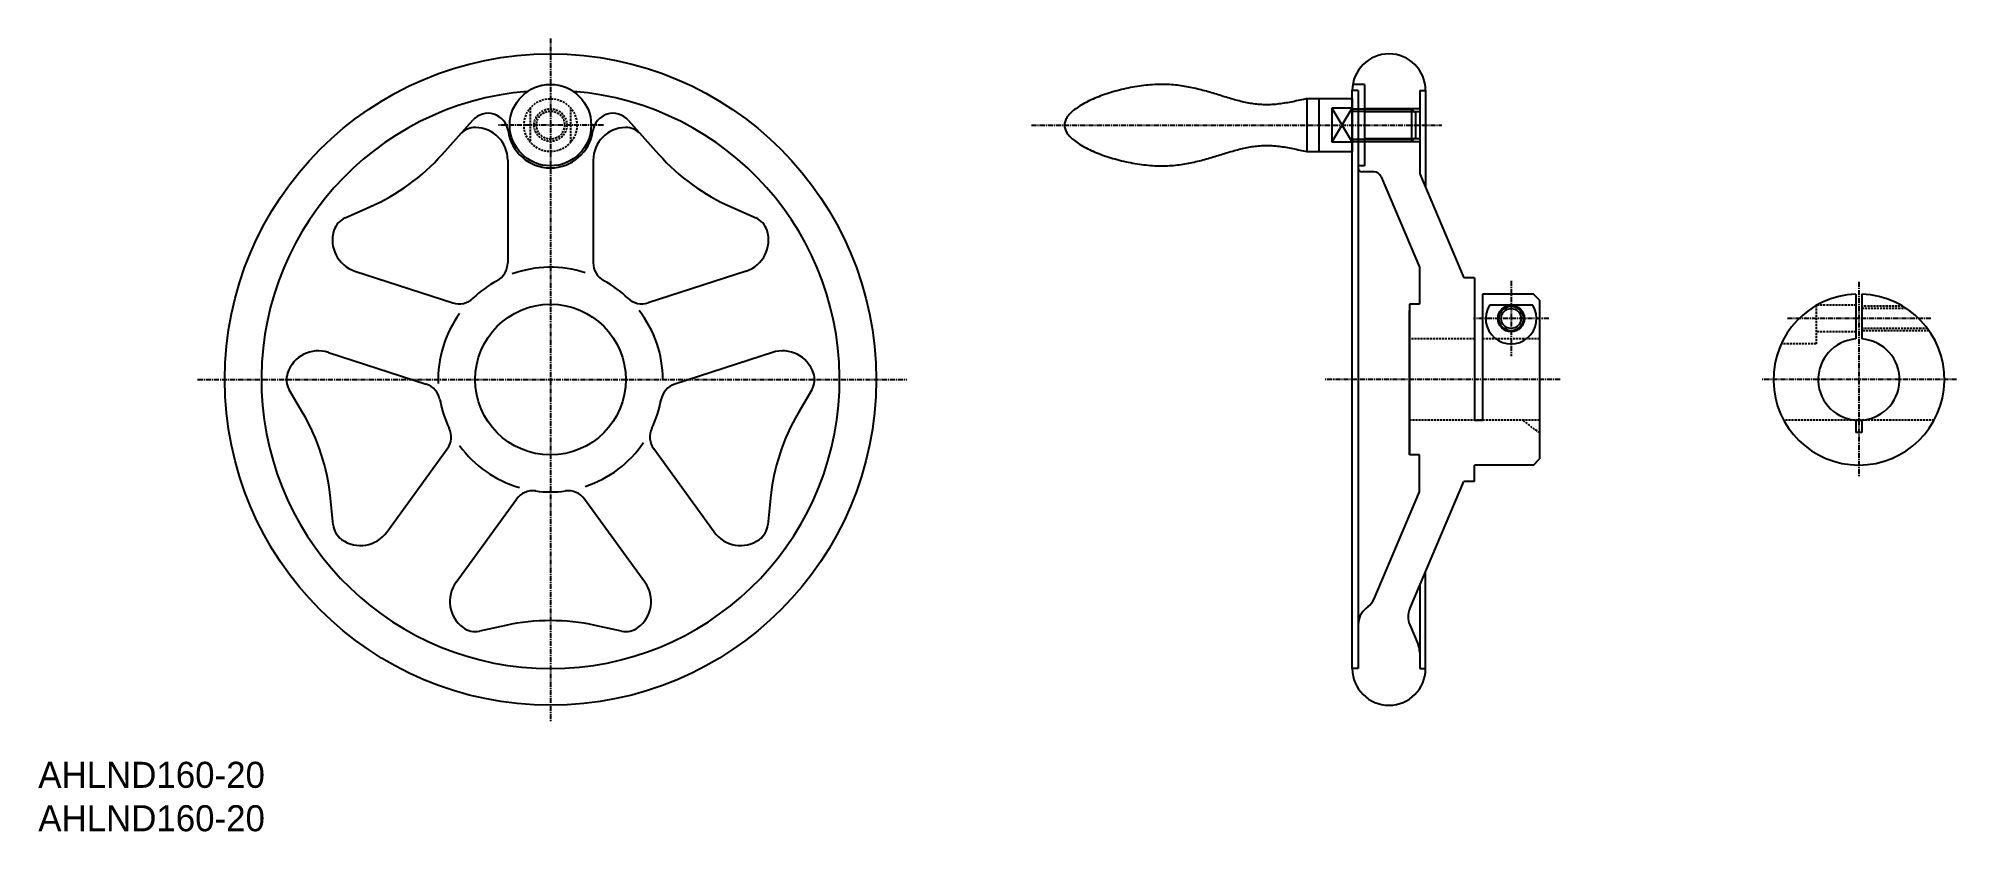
# Model space of a CAD drawing. Extents: x -41 to 431, y -41 to 154.
import ezdxf

# ---------------------------------------------------------------- set-up
doc = ezdxf.new("R2010")
doc.units = 0
doc.linetypes.add('CENTER', pattern=[2, 1.25, -0.25, 0.25, -0.25])
doc.linetypes.add('DASHED', pattern=[0.75, 0.5, -0.25])
doc.layers.get('0').update_dxf_attribs({"linetype": 'CONTINUOUS'})
doc.layers.add('CENTER', color=1, linetype='CENTER')

msp = doc.modelspace()

# ---------------------------------------------------------------- linework, layer by layer
at = {"color": 7, "linetype": 'CONTINUOUS'}
for p, q in [((283.53, 141.51), (282.08, 141.51)), ((282.08, -0.49), (282.08, 141.51)), ((285.03, 143.01), (282.21, 143.01)), ((283.53, 141.51), (283.53, -0.49)), ((285.03, 143.01), (285.03, 123.01)), ((298.64, 141.51), (300.08, 141.51)), ((298.64, 141.51), (298.64, 121.01)), ((300.08, 141.51), (300.08, 117.6)), ((270.94, 139.51), (282.08, 139.51)), ((270.94, 139.51), (270.94, 126.51)), ((273.88, 139.51), (273.88, 126.51)), ((282.08, 137.16), (277.08, 137.16)), ((277.08, 137.16), (277.08, 128.85)), ((282.08, 126.51), (282.08, 139.51)), ((282.08, 139.51), (282.08, 126.51)), ((282.08, 137.01), (296.58, 137.01)), ((296.58, 137.01), (297.58, 136.01)), ((296.58, 137.01), (296.58, 129.01)), ((298.64, 138.51), (298.64, 127.51)), ((58.52, 125.8), (66.05, 134.24)), ((104.23, 134.24), (111.76, 125.8)), ((285.03, 136.33), (298.64, 136.33)), ((297.58, 136.01), (297.58, 130.01)), ((282.08, 128.85), (277.08, 128.85)), ((282.08, 129.01), (296.58, 129.01)), ((285.03, 129.69), (298.64, 129.69)), ((296.58, 129.01), (297.58, 130.01)), ((74.64, 124.42), (74.64, 99.18)), ((95.64, 124.42), (95.64, 99.18)), ((270.94, 126.51), (282.08, 126.51)), ((285.03, 123.01), (283.53, 123.01)), ((287.32, 121.51), (284.53, 121.51)), ((289.16, 120.29), (298.58, 98.1)), ((298.64, 121.01), (309.46, 95.51)), ((34.71, 110.24), (40.78, 112.91)), ((129.5, 112.91), (135.58, 110.24)), ((37.11, 97.15), (61.12, 89.35)), ((133.17, 97.15), (109.17, 89.35)), ((298.58, 98.1), (298.58, 89.01)), ((312.08, 95.51), (309.46, 95.51)), ((312.08, 95.51), (312.08, 60.51)), ((326.58, 91.51), (314.08, 91.51)), ((314.08, 91.51), (314.08, 60.51)), ((328.08, 90.01), (326.58, 91.51)), ((328.08, 90.01), (328.08, 51.01)), ((405.75, 91.49), (405.75, 80.48)), ((407.25, 91.49), (407.25, 80.48)), ((296.08, 89.01), (296.08, 52.01)), ((298.58, 89.01), (296.08, 89.01)), ((296.08, 52.01), (296.08, 87.51)), ((326.42, 88.76), (315.74, 88.76)), ((30.62, 77.18), (54.63, 69.38)), ((139.66, 77.18), (115.66, 69.38)), ((24.33, 62.28), (20.99, 68.01)), ((149.3, 68.01), (145.96, 62.28)), ((312.08, 60.51), (314.08, 60.51)), ((405.75, 60.54), (405.75, 57.51)), ((407.25, 57.51), (405.75, 57.51)), ((407.25, 60.54), (407.25, 57.51)), ((44.96, 33.06), (59.79, 53.48)), ((125.33, 33.06), (110.49, 53.48)), ((298.58, 52.01), (296.08, 52.01)), ((298.58, 42.91), (298.58, 52.01)), ((326.58, 49.51), (312.08, 49.51)), ((312.08, 45.51), (312.08, 49.51)), ((326.58, 49.51), (328.08, 51.01)), ((287.45, 16.68), (298.58, 42.91)), ((296.17, 14.19), (309.46, 45.51)), ((312.08, 45.51), (309.46, 45.51)), ((31.77, 34.82), (31.11, 41.42)), ((61.95, 20.72), (76.78, 41.14)), ((108.34, 20.72), (93.5, 41.14)), ((139.18, 41.42), (138.51, 34.82)), ((298.64, 20.01), (298.64, -0.49)), ((300.08, -0.49), (300.08, 23.41)), ((285.9, 14.68), (285.47, 14.34)), ((74.17, 10.13), (67.69, 8.72)), ((102.59, 8.72), (96.11, 10.13)), ((296.17, 10.29), (298.24, 5.41)), ((283.53, -0.49), (282.08, -0.49)), ((298.64, -0.49), (300.08, -0.49))]:
    msp.add_line(p, q, dxfattribs=at)
at = {"color": 3, "linetype": 'DASHED'}
for p, q in [((80.14, 137.16), (80.14, 128.85)), ((90.14, 128.85), (90.14, 137.16)), ((396, 88.69), (396, 79.26)), ((405.75, 88.76), (396.11, 88.76)), ((417.32, 88.51), (407.25, 88.51)), ((418.18, 87.96), (407.25, 87.96)), ((312.08, 80.51), (296.08, 80.51)), ((328.08, 80.51), (314.08, 80.51)), ((405.75, 82.26), (396, 82.26)), ((423.34, 83.06), (407.25, 83.06)), ((423.74, 82.51), (407.25, 82.51)), ((396, 79.26), (387.41, 79.26)), ((328.08, 60.51), (296.08, 60.51)), ((424.97, 60.51), (388.04, 60.51))]:
    msp.add_line(p, q, dxfattribs=at)
at = {"color": 3, "linetype": 'CONTINUOUS'}
for p, q in [((277.08, 128.85), (282.08, 137.16)), ((277.08, 137.16), (282.08, 128.85)), ((298.64, 137.01), (285.03, 137.01)), ((282.08, 136.47), (297.12, 136.47)), ((282.08, 129.55), (297.12, 129.55)), ((285.03, 129.01), (298.64, 129.01))]:
    msp.add_line(p, q, dxfattribs=at)
at = {"color": 7}
msp.add_polyline3d([(270.94, 139.51, 0), (270.5, 139.41, 0), (270.06, 139.31, 0), (269.63, 139.22, 0), (269.19, 139.12, 0), (268.76, 139.03, 0), (268.32, 138.94, 0), (267.89, 138.85, 0), (267.45, 138.76, 0), (267.02, 138.68, 0), (266.59, 138.6, 0), (266.16, 138.52, 0), (265.73, 138.45, 0), (265.3, 138.38, 0), (264.87, 138.32, 0), (264.44, 138.26, 0), (264.02, 138.2, 0), (263.59, 138.15, 0), (263.17, 138.11, 0), (262.75, 138.08, 0), (262.33, 138.05, 0), (261.91, 138.03, 0), (261.5, 138.01, 0), (261.08, 138.01, 0), (260.67, 138.01, 0), (260.26, 138.02, 0), (259.86, 138.04, 0), (259.45, 138.06, 0), (259.05, 138.1, 0), (258.65, 138.14, 0), (258.24, 138.18, 0), (257.84, 138.23, 0), (257.45, 138.29, 0), (257.05, 138.36, 0), (256.65, 138.43, 0), (256.26, 138.5, 0), (255.86, 138.58, 0), (255.47, 138.67, 0), (255.07, 138.76, 0), (254.68, 138.85, 0), (254.28, 138.95, 0), (253.89, 139.05, 0), (253.49, 139.15, 0), (253.1, 139.26, 0), (252.7, 139.37, 0), (252.31, 139.49, 0), (251.91, 139.6, 0), (251.51, 139.72, 0), (251.12, 139.84, 0), (250.72, 139.96, 0), (250.32, 140.08, 0), (249.92, 140.2, 0), (249.51, 140.33, 0), (249.11, 140.45, 0), (248.7, 140.58, 0), (248.3, 140.7, 0), (247.89, 140.82, 0), (247.47, 140.95, 0), (247.06, 141.07, 0), (246.65, 141.19, 0), (246.23, 141.31, 0), (245.81, 141.42, 0), (245.38, 141.54, 0), (244.96, 141.65, 0), (244.53, 141.76, 0), (244.1, 141.87, 0), (243.66, 141.98, 0), (243.22, 142.08, 0), (242.78, 142.17, 0), (242.33, 142.27, 0), (241.88, 142.36, 0), (241.43, 142.44, 0), (240.98, 142.52, 0), (240.51, 142.6, 0), (240.05, 142.66, 0), (239.58, 142.73, 0), (239.11, 142.79, 0), (238.63, 142.84, 0), (238.15, 142.88, 0), (237.66, 142.92, 0), (237.17, 142.96, 0), (236.67, 142.98, 0), (236.17, 143, 0), (235.66, 143.01, 0), (235.15, 143.01, 0), (234.63, 143, 0), (234.1, 142.99, 0), (233.57, 142.96, 0), (233.04, 142.93, 0), (232.51, 142.89, 0), (231.97, 142.85, 0), (231.42, 142.79, 0), (230.88, 142.73, 0), (230.33, 142.66, 0), (229.79, 142.59, 0), (229.24, 142.51, 0), (228.69, 142.42, 0), (228.14, 142.32, 0), (227.59, 142.22, 0), (227.05, 142.11, 0), (226.5, 141.99, 0), (225.96, 141.87, 0), (225.42, 141.75, 0), (224.88, 141.61, 0), (224.35, 141.47, 0), (223.82, 141.33, 0), (223.29, 141.18, 0), (222.77, 141.03, 0), (222.26, 140.87, 0), (221.75, 140.7, 0), (221.25, 140.53, 0), (220.75, 140.36, 0), (220.26, 140.18, 0), (219.78, 139.99, 0), (219.31, 139.81, 0), (218.85, 139.62, 0), (218.39, 139.42, 0), (217.95, 139.22, 0), (217.51, 139.02, 0), (217.09, 138.81, 0), (216.68, 138.6, 0), (216.28, 138.38, 0), (215.89, 138.17, 0), (215.51, 137.95, 0), (215.15, 137.73, 0), (214.8, 137.5, 0), (214.47, 137.27, 0), (214.14, 137.04, 0), (213.84, 136.81, 0), (213.55, 136.57, 0), (213.28, 136.34, 0), (213.02, 136.1, 0), (212.78, 135.86, 0), (212.55, 135.61, 0), (212.35, 135.37, 0), (212.16, 135.13, 0), (211.99, 134.88, 0), (211.84, 134.63, 0), (211.72, 134.38, 0), (211.61, 134.13, 0), (211.52, 133.88, 0), (211.45, 133.63, 0), (211.41, 133.38, 0), (211.38, 133.13, 0), (211.38, 132.88, 0), (211.41, 132.63, 0), (211.45, 132.38, 0), (211.52, 132.13, 0), (211.61, 131.88, 0), (211.72, 131.63, 0), (211.84, 131.38, 0), (211.99, 131.14, 0), (212.16, 130.89, 0), (212.35, 130.65, 0), (212.55, 130.4, 0), (212.78, 130.16, 0), (213.02, 129.92, 0), (213.28, 129.68, 0), (213.55, 129.44, 0), (213.84, 129.21, 0), (214.14, 128.97, 0), (214.47, 128.74, 0), (214.8, 128.52, 0), (215.15, 128.29, 0), (215.51, 128.07, 0), (215.89, 127.85, 0), (216.28, 127.63, 0), (216.68, 127.42, 0), (217.09, 127.21, 0), (217.51, 127, 0), (217.95, 126.8, 0), (218.39, 126.6, 0), (218.85, 126.4, 0), (219.31, 126.21, 0), (219.78, 126.02, 0), (220.26, 125.84, 0), (220.75, 125.66, 0), (221.25, 125.48, 0), (221.75, 125.31, 0), (222.26, 125.15, 0), (222.77, 124.99, 0), (223.29, 124.83, 0), (223.82, 124.69, 0), (224.35, 124.54, 0), (224.88, 124.4, 0), (225.42, 124.27, 0), (225.96, 124.14, 0), (226.5, 124.02, 0), (227.05, 123.91, 0), (227.59, 123.8, 0), (228.14, 123.69, 0), (228.69, 123.6, 0), (229.24, 123.51, 0), (229.79, 123.43, 0), (230.33, 123.35, 0), (230.88, 123.28, 0), (231.42, 123.22, 0), (231.97, 123.17, 0), (232.51, 123.12, 0), (233.04, 123.08, 0), (233.57, 123.05, 0), (234.1, 123.03, 0), (234.63, 123.01, 0), (235.15, 123.01, 0), (235.66, 123.01, 0), (236.17, 123.02, 0), (236.67, 123.04, 0), (237.17, 123.06, 0), (237.66, 123.09, 0), (238.15, 123.13, 0), (238.63, 123.18, 0), (239.11, 123.23, 0), (239.58, 123.29, 0), (240.05, 123.35, 0), (240.51, 123.42, 0), (240.98, 123.5, 0), (241.43, 123.58, 0), (241.88, 123.66, 0), (242.33, 123.75, 0), (242.78, 123.84, 0), (243.22, 123.94, 0), (243.66, 124.04, 0), (244.1, 124.14, 0), (244.53, 124.25, 0), (244.96, 124.36, 0), (245.38, 124.48, 0), (245.81, 124.59, 0), (246.23, 124.71, 0), (246.65, 124.83, 0), (247.06, 124.95, 0), (247.47, 125.07, 0), (247.89, 125.19, 0), (248.3, 125.32, 0), (248.7, 125.44, 0), (249.11, 125.56, 0), (249.51, 125.69, 0), (249.92, 125.81, 0), (250.32, 125.93, 0), (250.72, 126.06, 0), (251.12, 126.18, 0), (251.51, 126.3, 0), (251.91, 126.41, 0), (252.31, 126.53, 0), (252.7, 126.64, 0), (253.1, 126.75, 0), (253.49, 126.86, 0), (253.89, 126.97, 0), (254.28, 127.07, 0), (254.68, 127.16, 0), (255.07, 127.26, 0), (255.47, 127.35, 0), (255.86, 127.43, 0), (256.26, 127.51, 0), (256.65, 127.59, 0), (257.05, 127.66, 0), (257.45, 127.72, 0), (257.84, 127.78, 0), (258.24, 127.83, 0), (258.65, 127.88, 0), (259.05, 127.92, 0), (259.45, 127.95, 0), (259.86, 127.98, 0), (260.26, 128, 0), (260.67, 128.01, 0), (261.08, 128.01, 0), (261.5, 128, 0), (261.91, 127.99, 0), (262.33, 127.97, 0), (262.75, 127.94, 0), (263.17, 127.9, 0), (263.59, 127.86, 0), (264.02, 127.81, 0), (264.44, 127.76, 0), (264.87, 127.7, 0), (265.3, 127.64, 0), (265.73, 127.57, 0), (266.16, 127.49, 0), (266.59, 127.42, 0), (267.02, 127.34, 0), (267.45, 127.25, 0), (267.89, 127.17, 0), (268.32, 127.08, 0), (268.76, 126.98, 0), (269.19, 126.89, 0), (269.63, 126.8, 0), (270.06, 126.7, 0), (270.5, 126.6, 0), (270.94, 126.51, 0)], dxfattribs=at)
at = {"color": 7, "linetype": 'CONTINUOUS'}
for centre, radius in [((85.14, 70.51), 80), ((85.14, 133.01), 10), ((85.14, 70.51), 18.5), ((321.08, 85.51), 3.25), ((321.08, 85.51), 2.45)]:
    msp.add_circle(centre, radius, dxfattribs=at)
at = {"color": 3, "linetype": 'DASHED'}
for radius in [6.5, 4, 3.46]:
    msp.add_circle((85.14, 133.01), radius, dxfattribs=at)
at = {"color": 3, "linetype": 'CONTINUOUS'}
msp.add_circle((321.08, 85.51), 3, dxfattribs=at)
at = {"color": 7, "linetype": 'CONTINUOUS'}
for centre, radius, start, end in [((291.08, 141.51), 9, 0, 180), ((85.14, 70.51), 71, 94.5321, 85.4679), ((66.67, 127.42), 5, 89.4454, 138.247), ((69.78, 130.91), 5, 7.7782, 138.247), ((66.64, 124.42), 8, 0, 89.4454), ((100.5, 130.91), 5, 41.753, 172.2218), ((103.64, 124.42), 8, 90.5546, 180), ((103.61, 127.42), 5, 41.753, 90.5546), ((85.14, 133.01), 10.5, 187.7782, 352.2218), ((19.95, 160.23), 51.7, 293.753, 318.247), ((150.33, 160.23), 51.7, 221.753, 246.247), ((284.53, 122.51), 1, 180, 270), ((287.32, 119.51), 2, 23, 90), ((36.72, 105.66), 5, 113.753, 162.5546), ((133.56, 105.66), 5, 17.4454, 66.247), ((39.58, 104.76), 8, 162.5546, 252), ((130.7, 104.76), 8, 288, 17.4454), ((69.64, 99.18), 5, 298.3939, 0), ((100.64, 99.18), 5, 180, 241.6061), ((85.14, 70.51), 27.6, 118.3939, 133.6061), ((85.14, 70.51), 27.6, 72, 109.9685), ((85.14, 70.51), 27.6, 46.3939, 61.6061), ((62.66, 94.11), 5, 252, 313.6061), ((107.62, 94.11), 5, 226.3939, 288), ((406.5, 70.51), 21, 92.0467, 87.9533), ((85.14, 70.51), 27.6, 144, 181.9685), ((85.14, 70.51), 27.6, 0, 37.9685), ((321.08, 85.51), 6.25, 148.6677, 31.3323), ((406.5, 70.51), 10, 94.3012, 85.6988), ((28.15, 69.57), 8, 72, 161.4454), ((142.13, 69.57), 8, 18.5546, 108), ((25.31, 70.53), 5, 161.4454, 210.247), ((144.98, 70.53), 5, 329.753, 18.5546), ((53.08, 64.63), 5, 10.3939, 72), ((117.2, 64.63), 5, 108, 169.6061), ((-20.33, 36.24), 51.7, 5.753, 30.247), ((85.14, 70.51), 27.6, 190.3939, 205.6061), ((85.14, 70.51), 27.6, 334.3939, 349.6061), ((190.62, 36.24), 51.7, 149.753, 174.247), ((55.75, 56.42), 5, 324, 25.6061), ((114.54, 56.42), 5, 154.3939, 216), ((85.14, 70.51), 27.6, 216, 253.9685), ((85.14, 70.51), 27.6, 288, 325.9685), ((80.83, 38.2), 5, 82.3939, 144), ((85.14, 70.51), 27.6, 262.3939, 277.6061), ((89.46, 38.2), 5, 36, 97.6061), ((36.74, 35.32), 5, 185.753, 234.5546), ((38.48, 37.76), 8, 234.5546, 324), ((131.8, 37.76), 8, 216, 305.4454), ((133.54, 35.32), 5, 305.4454, 354.247), ((68.42, 16.02), 8, 144, 233.4454), ((101.86, 16.02), 8, 306.5546, 36), ((288.53, 10.38), 5, 127.7334, 180), ((282.84, 18.63), 5, 307.7334, 337), ((300.77, 12.24), 5, 157, 203), ((66.63, 13.61), 5, 233.4454, 282.247), ((85.14, -40.4), 51.7, 77.753, 102.247), ((103.65, 13.61), 5, 257.753, 306.5546), ((293.64, 3.45), 5, 360, 23), ((291.08, -0.49), 9, 180, 0)]:
    msp.add_arc(centre, radius, start, end, dxfattribs=at)
at = {"color": 3, "linetype": 'DASHED'}
msp.add_arc((341.01, 78.91), 25, 227.3909, 238.8693, dxfattribs=at)
at = {"layer": 'CENTER', "color": 1, "linetype": 'CENTER'}
for p, q in [((85.14, 154.32), (85.14, -13.65)), ((98.14, 133.01), (72.14, 133.01)), ((203.27, 133.01), (304.03, 133.01)), ((321.08, 94.76), (321.08, 76.26)), ((406.5, 94.51), (406.5, 46.51)), ((330.33, 85.51), (311.83, 85.51)), ((424.2, 85.51), (388.8, 85.51)), ((-1.53, 70.51), (172.64, 70.51)), ((333.16, 70.51), (275.42, 70.51)), ((430.5, 70.51), (382.5, 70.51))]:
    msp.add_line(p, q, dxfattribs=at)

# ---------------------------------------------------------------- texts
at = {"color": 7, "linetype": 'CONTINUOUS'}
for p in [(-40.66, -29.77), (-40.66, -40.44)]:
    msp.add_text('AHLND160-20', height=6.4, dxfattribs=at).set_placement(p)

doc.saveas('drawing.dxf')
